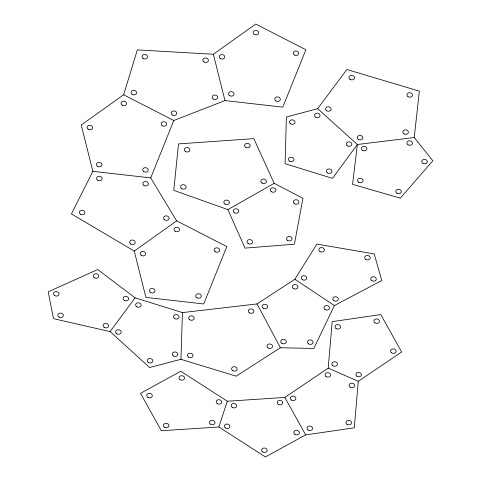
<?xml version="1.0" encoding="UTF-8"?>
<svg xmlns="http://www.w3.org/2000/svg" width="481" height="481" viewBox="0 0 481 481"><rect width="100%" height="100%" fill="white"/><g stroke="black" fill="none" stroke-linecap="round" stroke-linejoin="round"><path stroke-width="0.72" d="M180.934 359.307L182.437 312.596L135.089 297.823L97.739 269.546L48.172 291.829L53.511 318.669L110.089 331.595L149.639 367.526L180.934 359.307L236.135 376.166L280.405 347.751L313.846 348.448L334.367 305.543L381.782 280.525L374.224 253.944L316.895 244.083L294.865 279.263L257.04 303.926L182.437 312.596M328.222 368.157L332.173 321.645L380.802 314.562L401.635 352.008L358.261 381.295L354.311 427.813L305.682 434.89L265.386 456.95L218.879 426.972L161.321 430.754L140.494 393.308L180.79 371.248L227.297 401.232L284.848 397.444L328.222 368.157L358.261 381.295M414.237 137.548L419.36 91.156L346.909 69.511L317.646 108.688L286.393 116.997L285.095 163.726L332.497 178.361L357.347 144.51L414.237 137.548L432.828 160.75L400.324 198.148L352.579 184.361L357.347 144.51L317.646 108.688M123.623 94.799L137.344 49.91L213.36 54.251L255.736 24.05L305.886 49.747L282.822 107.155L224.982 100.589L173.779 120.503L150.709 177.904L176.647 220.863L226.804 246.567L203.734 303.968L145.893 297.402L134.271 251.07L71.435 213.925L92.869 171.338L81.247 125.006L123.623 94.799L173.779 120.503M218.879 426.972L227.297 401.232M110.089 331.595L135.089 297.823M134.271 251.07L176.647 220.863M227.874 209.614L274.176 183.327L302.952 198.298L294.402 244.216L245.027 248.118L227.874 209.614L173.767 190.338L178.517 143.897L253.824 138.642L274.176 183.327M92.869 171.338L150.709 177.904M294.865 279.263L334.367 305.543M284.848 397.444L305.682 434.89M257.04 303.926L280.405 347.751M213.36 54.251L224.982 100.589M358.712 182.251A2.796 2.243 6.8 0 0 363.125 180.856A2.796 2.243 6.8 0 0 359.223 178.403A2.796 2.243 6.8 0 0 358.712 182.251M396.909 193.278A2.796 2.243 6.8 0 0 401.322 191.889A2.796 2.243 6.8 0 0 397.42 189.436A2.796 2.243 6.8 0 0 396.909 193.278M422.913 163.36A2.796 2.243 6.8 0 0 427.326 161.965A2.796 2.243 6.8 0 0 423.424 159.512A2.796 2.243 6.8 0 0 422.913 163.36M408.044 144.799A2.796 2.243 6.8 0 0 412.457 143.404A2.796 2.243 6.8 0 0 408.549 140.951A2.796 2.243 6.8 0 0 408.044 144.799M362.53 150.367A2.796 2.243 6.8 0 0 366.943 148.978A2.796 2.243 6.8 0 0 363.035 146.525A2.796 2.243 6.8 0 0 362.53 150.367M358.453 139.412A2.796 2.243 6.8 0 0 362.866 138.017A2.796 2.243 6.8 0 0 358.964 135.564A2.796 2.243 6.8 0 0 358.453 139.412M403.974 133.844A2.796 2.243 6.8 0 0 408.381 132.449A2.796 2.243 6.8 0 0 404.479 129.996A2.796 2.243 6.8 0 0 403.974 133.844M408.068 96.723A2.796 2.243 6.8 0 0 412.476 95.334A2.796 2.243 6.8 0 0 408.573 92.881A2.796 2.243 6.8 0 0 408.068 96.723M350.108 79.413A2.796 2.243 6.8 0 0 354.521 78.018A2.796 2.243 6.8 0 0 350.619 75.565A2.796 2.243 6.8 0 0 350.108 79.413M326.695 110.756A2.796 2.243 6.8 0 0 331.108 109.361A2.796 2.243 6.8 0 0 327.2 106.908A2.796 2.243 6.8 0 0 326.695 110.756M290.632 123.839A2.796 2.243 6.8 0 0 295.045 122.445A2.796 2.243 6.8 0 0 291.143 119.991A2.796 2.243 6.8 0 0 290.632 123.839M289.592 161.219A2.796 2.243 6.8 0 0 294.005 159.824A2.796 2.243 6.8 0 0 290.103 157.371A2.796 2.243 6.8 0 0 289.592 161.219M327.519 172.926A2.796 2.243 6.8 0 0 331.926 171.537A2.796 2.243 6.8 0 0 328.024 169.084A2.796 2.243 6.8 0 0 327.519 172.926M347.396 145.845A2.796 2.243 6.8 0 0 351.809 144.456A2.796 2.243 6.8 0 0 347.901 141.997A2.796 2.243 6.8 0 0 347.396 145.845M315.632 117.19A2.796 2.243 6.8 0 0 320.045 115.795A2.796 2.243 6.8 0 0 316.143 113.342A2.796 2.243 6.8 0 0 315.632 117.19M371.867 280.706A2.796 2.243 6.8 0 0 376.28 279.311A2.796 2.243 6.8 0 0 372.378 276.858A2.796 2.243 6.8 0 0 371.867 280.706M365.825 259.439A2.796 2.243 6.8 0 0 370.238 258.044A2.796 2.243 6.8 0 0 366.33 255.591A2.796 2.243 6.8 0 0 365.825 259.439M319.961 251.545A2.796 2.243 6.8 0 0 324.374 250.15A2.796 2.243 6.8 0 0 320.466 247.697A2.796 2.243 6.8 0 0 319.961 251.545M302.339 279.689A2.796 2.243 6.8 0 0 306.752 278.295A2.796 2.243 6.8 0 0 302.85 275.841A2.796 2.243 6.8 0 0 302.339 279.689M333.94 300.715A2.796 2.243 6.8 0 0 338.347 299.32A2.796 2.243 6.8 0 0 334.445 296.867A2.796 2.243 6.8 0 0 333.94 300.715M136.76 306.758A2.796 2.243 6.8 0 0 141.167 305.369A2.796 2.243 6.8 0 0 137.265 302.916A2.796 2.243 6.8 0 0 136.76 306.758M116.757 333.778A2.796 2.243 6.8 0 0 121.17 332.383A2.796 2.243 6.8 0 0 117.268 329.93A2.796 2.243 6.8 0 0 116.757 333.778M148.401 362.524A2.796 2.243 6.8 0 0 152.814 361.129A2.796 2.243 6.8 0 0 148.906 358.676A2.796 2.243 6.8 0 0 148.401 362.524M173.437 355.946A2.796 2.243 6.8 0 0 177.844 354.551A2.796 2.243 6.8 0 0 173.942 352.098A2.796 2.243 6.8 0 0 173.437 355.946M174.639 318.578A2.796 2.243 6.8 0 0 179.052 317.183A2.796 2.243 6.8 0 0 175.144 314.73A2.796 2.243 6.8 0 0 174.639 318.578M94.336 277.759A2.796 2.243 6.8 0 0 98.749 276.365A2.796 2.243 6.8 0 0 94.841 273.911A2.796 2.243 6.8 0 0 94.336 277.759M54.684 295.587A2.796 2.243 6.8 0 0 59.091 294.192A2.796 2.243 6.8 0 0 55.189 291.739A2.796 2.243 6.8 0 0 54.684 295.587M58.953 317.057A2.796 2.243 6.8 0 0 63.366 315.668A2.796 2.243 6.8 0 0 59.464 313.209A2.796 2.243 6.8 0 0 58.953 317.057M104.215 327.405A2.796 2.243 6.8 0 0 108.628 326.01A2.796 2.243 6.8 0 0 104.726 323.557A2.796 2.243 6.8 0 0 104.215 327.405M124.218 300.385A2.796 2.243 6.8 0 0 128.625 298.99A2.796 2.243 6.8 0 0 124.723 296.536A2.796 2.243 6.8 0 0 124.218 300.385M293.476 288.552A2.796 2.243 6.8 0 0 297.883 287.157A2.796 2.243 6.8 0 0 293.981 284.704A2.796 2.243 6.8 0 0 293.476 288.552M263.215 308.285A2.796 2.243 6.8 0 0 267.622 306.89A2.796 2.243 6.8 0 0 263.72 304.437A2.796 2.243 6.8 0 0 263.215 308.285M281.902 343.344A2.796 2.243 6.8 0 0 286.315 341.949A2.796 2.243 6.8 0 0 282.413 339.496A2.796 2.243 6.8 0 0 281.902 343.344M308.658 343.903A2.796 2.243 6.8 0 0 313.071 342.508A2.796 2.243 6.8 0 0 309.169 340.055A2.796 2.243 6.8 0 0 308.658 343.903M325.072 309.578A2.796 2.243 6.8 0 0 329.485 308.183A2.796 2.243 6.8 0 0 325.583 305.73A2.796 2.243 6.8 0 0 325.072 309.578M189.791 319.811A2.796 2.243 6.8 0 0 194.198 318.416A2.796 2.243 6.8 0 0 190.296 315.963A2.796 2.243 6.8 0 0 189.791 319.811M188.582 357.185A2.796 2.243 6.8 0 0 192.995 355.79A2.796 2.243 6.8 0 0 189.093 353.337A2.796 2.243 6.8 0 0 188.582 357.185M232.744 370.671A2.796 2.243 6.8 0 0 237.157 369.276A2.796 2.243 6.8 0 0 233.255 366.823A2.796 2.243 6.8 0 0 232.744 370.671M268.164 347.937A2.796 2.243 6.8 0 0 272.571 346.542A2.796 2.243 6.8 0 0 268.669 344.089A2.796 2.243 6.8 0 0 268.164 347.937M249.471 312.878A2.796 2.243 6.8 0 0 253.884 311.484A2.796 2.243 6.8 0 0 249.976 309.03A2.796 2.243 6.8 0 0 249.471 312.878M287.662 240.464A2.796 2.243 6.8 0 0 292.069 239.069A2.796 2.243 6.8 0 0 288.167 236.616A2.796 2.243 6.8 0 0 287.662 240.464M294.498 203.728A2.796 2.243 6.8 0 0 298.911 202.333A2.796 2.243 6.8 0 0 295.003 199.88A2.796 2.243 6.8 0 0 294.498 203.728M271.476 191.751A2.796 2.243 6.8 0 0 275.89 190.356A2.796 2.243 6.8 0 0 271.987 187.903A2.796 2.243 6.8 0 0 271.476 191.751M234.433 212.776A2.796 2.243 6.8 0 0 238.847 211.387A2.796 2.243 6.8 0 0 234.944 208.934A2.796 2.243 6.8 0 0 234.433 212.776M248.16 243.584A2.796 2.243 6.8 0 0 252.573 242.196A2.796 2.243 6.8 0 0 248.665 239.736A2.796 2.243 6.8 0 0 248.16 243.584M245.743 147.294A2.796 2.243 6.8 0 0 250.156 145.899A2.796 2.243 6.8 0 0 246.254 143.446A2.796 2.243 6.8 0 0 245.743 147.294M185.498 151.497A2.796 2.243 6.8 0 0 189.911 150.108A2.796 2.243 6.8 0 0 186.009 147.655A2.796 2.243 6.8 0 0 185.498 151.497M181.698 188.648A2.796 2.243 6.8 0 0 186.111 187.253A2.796 2.243 6.8 0 0 182.209 184.8A2.796 2.243 6.8 0 0 181.698 188.648M224.982 204.07A2.796 2.243 6.8 0 0 229.395 202.675A2.796 2.243 6.8 0 0 225.493 200.222A2.796 2.243 6.8 0 0 224.982 204.07M262.025 183.045A2.796 2.243 6.8 0 0 266.438 181.65A2.796 2.243 6.8 0 0 262.536 179.197A2.796 2.243 6.8 0 0 262.025 183.045M180.014 379.605A2.796 2.243 6.8 0 0 184.53 378.421A2.796 2.243 6.8 0 0 180.796 375.799A2.796 2.243 6.8 0 0 180.014 379.605M147.775 397.252A2.796 2.243 6.8 0 0 152.297 396.067A2.796 2.243 6.8 0 0 148.563 393.446A2.796 2.243 6.8 0 0 147.775 397.252M164.442 427.206A2.796 2.243 6.8 0 0 168.957 426.028A2.796 2.243 6.8 0 0 165.224 423.4A2.796 2.243 6.8 0 0 164.442 427.206M210.486 424.176A2.796 2.243 6.8 0 0 215.001 422.997A2.796 2.243 6.8 0 0 211.267 420.37A2.796 2.243 6.8 0 0 210.486 424.176M217.22 403.589A2.796 2.243 6.8 0 0 221.741 402.405A2.796 2.243 6.8 0 0 218.007 399.783A2.796 2.243 6.8 0 0 217.22 403.589M291.366 400.006A2.796 2.243 6.8 0 0 295.881 398.821A2.796 2.243 6.8 0 0 292.147 396.2A2.796 2.243 6.8 0 0 291.366 400.006M308.032 429.96A2.796 2.243 6.8 0 0 312.548 428.775A2.796 2.243 6.8 0 0 308.814 426.154A2.796 2.243 6.8 0 0 308.032 429.96M346.933 424.296A2.796 2.243 6.8 0 0 351.449 423.112A2.796 2.243 6.8 0 0 347.715 420.49A2.796 2.243 6.8 0 0 346.933 424.296M350.096 387.085A2.796 2.243 6.8 0 0 354.611 385.9A2.796 2.243 6.8 0 0 350.877 383.279A2.796 2.243 6.8 0 0 350.096 387.085M326.064 376.575A2.796 2.243 6.8 0 0 330.579 375.39A2.796 2.243 6.8 0 0 326.846 372.769A2.796 2.243 6.8 0 0 326.064 376.575M232.155 407.347A2.796 2.243 6.8 0 0 236.67 406.162A2.796 2.243 6.8 0 0 232.936 403.541A2.796 2.243 6.8 0 0 232.155 407.347M225.421 427.94A2.796 2.243 6.8 0 0 229.936 426.755A2.796 2.243 6.8 0 0 226.202 424.134A2.796 2.243 6.8 0 0 225.421 427.94M262.626 451.924A2.796 2.243 6.8 0 0 267.141 450.739A2.796 2.243 6.8 0 0 263.408 448.118A2.796 2.243 6.8 0 0 262.626 451.924M294.859 434.277A2.796 2.243 6.8 0 0 299.38 433.092A2.796 2.243 6.8 0 0 295.647 430.471A2.796 2.243 6.8 0 0 294.859 434.277M278.198 404.317A2.796 2.243 6.8 0 0 282.714 403.138A2.796 2.243 6.8 0 0 278.98 400.511A2.796 2.243 6.8 0 0 278.198 404.317M374.921 322.817A2.796 2.243 6.8 0 0 379.437 321.639A2.796 2.243 6.8 0 0 375.703 319.011A2.796 2.243 6.8 0 0 374.921 322.817M336.015 328.481A2.796 2.243 6.8 0 0 340.536 327.302A2.796 2.243 6.8 0 0 336.802 324.681A2.796 2.243 6.8 0 0 336.015 328.481M332.852 365.698A2.796 2.243 6.8 0 0 337.367 364.514A2.796 2.243 6.8 0 0 333.634 361.892A2.796 2.243 6.8 0 0 332.852 365.698M356.89 376.202A2.796 2.243 6.8 0 0 361.405 375.024A2.796 2.243 6.8 0 0 357.672 372.396A2.796 2.243 6.8 0 0 356.89 376.202M391.582 352.777A2.796 2.243 6.8 0 0 396.097 351.593A2.796 2.243 6.8 0 0 392.364 348.972A2.796 2.243 6.8 0 0 391.582 352.777M150.571 292.466A2.796 2.243 6.8 0 0 154.978 291.071A2.796 2.243 6.8 0 0 151.076 288.618A2.796 2.243 6.8 0 0 150.571 292.466M196.843 297.721A2.796 2.243 6.8 0 0 201.256 296.326A2.796 2.243 6.8 0 0 197.348 293.873A2.796 2.243 6.8 0 0 196.843 297.721M215.296 251.791A2.796 2.243 6.8 0 0 219.709 250.403A2.796 2.243 6.8 0 0 215.807 247.949A2.796 2.243 6.8 0 0 215.296 251.791M175.174 231.235A2.796 2.243 6.8 0 0 179.587 229.84A2.796 2.243 6.8 0 0 175.679 227.387A2.796 2.243 6.8 0 0 175.174 231.235M141.27 255.399A2.796 2.243 6.8 0 0 145.683 254.004A2.796 2.243 6.8 0 0 141.781 251.551A2.796 2.243 6.8 0 0 141.27 255.399M80.549 214.292A2.796 2.243 6.8 0 0 84.957 212.897A2.796 2.243 6.8 0 0 81.055 210.444A2.796 2.243 6.8 0 0 80.549 214.292M130.814 244.005A2.796 2.243 6.8 0 0 135.227 242.61A2.796 2.243 6.8 0 0 131.325 240.157A2.796 2.243 6.8 0 0 130.814 244.005M164.718 219.841A2.796 2.243 6.8 0 0 169.126 218.452A2.796 2.243 6.8 0 0 165.224 215.999A2.796 2.243 6.8 0 0 164.718 219.841M143.969 185.474A2.796 2.243 6.8 0 0 148.376 184.085A2.796 2.243 6.8 0 0 144.474 181.632A2.796 2.243 6.8 0 0 143.969 185.474M97.691 180.225A2.796 2.243 6.8 0 0 102.104 178.83A2.796 2.243 6.8 0 0 98.202 176.377A2.796 2.243 6.8 0 0 97.691 180.225M220.358 58.58A2.796 2.243 6.8 0 0 224.771 57.185A2.796 2.243 6.8 0 0 220.863 54.732A2.796 2.243 6.8 0 0 220.358 58.58M229.653 95.653A2.796 2.243 6.8 0 0 234.067 94.258A2.796 2.243 6.8 0 0 230.165 91.805A2.796 2.243 6.8 0 0 229.653 95.653M275.926 100.902A2.796 2.243 6.8 0 0 280.339 99.507A2.796 2.243 6.8 0 0 276.437 97.054A2.796 2.243 6.8 0 0 275.926 100.902M294.384 54.978A2.796 2.243 6.8 0 0 298.791 53.583A2.796 2.243 6.8 0 0 294.889 51.13A2.796 2.243 6.8 0 0 294.384 54.978M254.257 34.422A2.796 2.243 6.8 0 0 258.67 33.027A2.796 2.243 6.8 0 0 254.768 30.574A2.796 2.243 6.8 0 0 254.257 34.422M88.245 129.335A2.796 2.243 6.8 0 0 92.659 127.94A2.796 2.243 6.8 0 0 88.757 125.487A2.796 2.243 6.8 0 0 88.245 129.335M97.547 166.402A2.796 2.243 6.8 0 0 101.954 165.007A2.796 2.243 6.8 0 0 98.052 162.554A2.796 2.243 6.8 0 0 97.547 166.402M143.819 171.657A2.796 2.243 6.8 0 0 148.232 170.262A2.796 2.243 6.8 0 0 144.324 167.809A2.796 2.243 6.8 0 0 143.819 171.657M162.271 125.733A2.796 2.243 6.8 0 0 166.685 124.338A2.796 2.243 6.8 0 0 162.782 121.885A2.796 2.243 6.8 0 0 162.271 125.733M122.15 105.171A2.796 2.243 6.8 0 0 126.563 103.776A2.796 2.243 6.8 0 0 122.655 101.323A2.796 2.243 6.8 0 0 122.15 105.171M143.158 58.478A2.796 2.243 6.8 0 0 147.565 57.083A2.796 2.243 6.8 0 0 143.663 54.63A2.796 2.243 6.8 0 0 143.158 58.478M132.185 94.39A2.796 2.243 6.8 0 0 136.592 92.995A2.796 2.243 6.8 0 0 132.69 90.542A2.796 2.243 6.8 0 0 132.185 94.39M172.306 114.953A2.796 2.243 6.8 0 0 176.719 113.558A2.796 2.243 6.8 0 0 172.811 111.105A2.796 2.243 6.8 0 0 172.306 114.953M213.269 99.02A2.796 2.243 6.8 0 0 217.677 97.625A2.796 2.243 6.8 0 0 213.774 95.172A2.796 2.243 6.8 0 0 213.269 99.02M203.968 61.953A2.796 2.243 6.8 0 0 208.381 60.558A2.796 2.243 6.8 0 0 204.479 58.105A2.796 2.243 6.8 0 0 203.968 61.953"/></g></svg>
